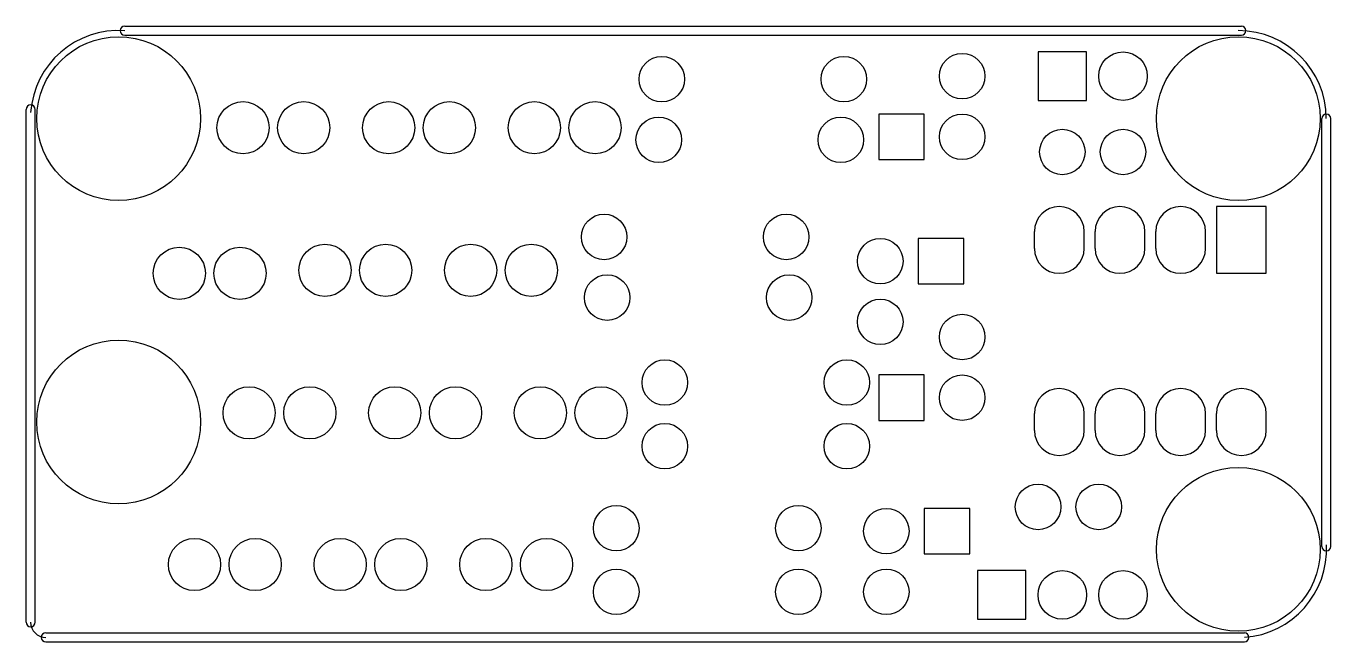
# Model space of a CAD drawing. Header units: millimetres. Extents: x 20 to 21520, y -23 to 10127.
import ezdxf

# ---------------------------------------------------------------- set-up
doc = ezdxf.new("R2010")
doc.units = ezdxf.units.MM
doc.layers.add('BLACK', color=1, linetype='CONTINUOUS')

msp = doc.modelspace()

# ---------------------------------------------------------------- linework, layer by layer
at = {"layer": 'BLACK'}
for p, q in [((1645, 10127), (20045, 10127)), ((1645, 9977), (20045, 9977)), ((16695, 9702), (16695, 8902)), ((17495, 9702), (16695, 9702)), ((17495, 8902), (17495, 9702)), ((16695, 8902), (17495, 8902)), ((20, 302), (20, 8752)), ((170, 302), (170, 8752)), ((14820, 8677), (14070, 8677)), ((14070, 8677), (14070, 7927)), ((14820, 7927), (14820, 8677)), ((21370, 1552), (21370, 8602)), ((21520, 1552), (21520, 8602)), ((14070, 7927), (14820, 7927)), ((20455, 7152), (19635, 7152)), ((19635, 7152), (19635, 6052)), ((20455, 6052), (20455, 7152)), ((16635, 6462), (16635, 6742)), ((17455, 6462), (17455, 6742)), ((17635, 6462), (17635, 6742)), ((18455, 6462), (18455, 6742)), ((18635, 6462), (18635, 6742)), ((19455, 6462), (19455, 6742)), ((14720, 6627), (14720, 5877)), ((15470, 6627), (14720, 6627)), ((15470, 5877), (15470, 6627)), ((19635, 6052), (20455, 6052)), ((14720, 5877), (15470, 5877)), ((14820, 4377), (14070, 4377)), ((14070, 4377), (14070, 3627)), ((14820, 3627), (14820, 4377)), ((16635, 3462), (16635, 3742)), ((17455, 3462), (17455, 3742)), ((17635, 3462), (17635, 3742)), ((18455, 3462), (18455, 3742)), ((18635, 3462), (18635, 3742)), ((19455, 3462), (19455, 3742)), ((19635, 3462), (19635, 3742)), ((20455, 3462), (20455, 3742)), ((14070, 3627), (14820, 3627)), ((14820, 2177), (14820, 1427)), ((15570, 2177), (14820, 2177)), ((15570, 1427), (15570, 2177)), ((14820, 1427), (15570, 1427)), ((15695, 1152), (15695, 352)), ((16495, 1152), (15695, 1152)), ((16495, 352), (16495, 1152)), ((15695, 352), (16495, 352)), ((345, 127), (20095, 127)), ((345, -23), (20095, -23))]:
    msp.add_line(p, q, dxfattribs=at)
for centre, radius in [((1545, 8602), 1350), ((19995, 8602), 1350), ((15445, 9302), 375), ((18095, 9302), 400), ((10495, 9252), 375), ((13495, 9252), 375), ((3595, 8452), 430), ((4595, 8452), 430), ((5995, 8452), 430), ((6995, 8452), 430), ((8395, 8452), 430), ((9395, 8452), 430), ((10445, 8252), 375), ((13445, 8252), 375), ((15445, 8302), 375), ((17095, 8052), 375), ((18095, 8052), 375), ((9545, 6652), 375), ((12545, 6652), 375), ((2545, 6052), 430), ((3545, 6052), 430), ((4945, 6102), 430), ((5945, 6102), 430), ((7345, 6102), 430), ((8345, 6102), 430), ((14095, 6252), 375), ((9595, 5652), 375), ((12595, 5652), 375), ((14095, 5252), 375), ((15445, 5002), 375), ((1545, 3602), 1350), ((10545, 4252), 375), ((13545, 4252), 375), ((15445, 4002), 375), ((3695, 3752), 430), ((4695, 3752), 430), ((6095, 3752), 430), ((7095, 3752), 430), ((8495, 3752), 430), ((9495, 3752), 430), ((10545, 3202), 375), ((13545, 3202), 375), ((19995, 1502), 1350), ((16695, 2202), 375), ((17695, 2202), 375), ((9745, 1852), 375), ((12745, 1852), 375), ((14195, 1802), 375), ((2795, 1252), 430), ((3795, 1252), 430), ((5195, 1252), 430), ((6195, 1252), 430), ((7595, 1252), 430), ((8595, 1252), 430), ((9745, 802), 375), ((12745, 802), 375), ((14195, 802), 375), ((17095, 752), 400), ((18095, 752), 400)]:
    msp.add_circle(centre, radius, dxfattribs=at)
for centre, radius, start, end in [((1645, 10052), 75, 90, 270), ((20045, 10052), 75, 270, 90), ((1545, 8602), 1453, 86, 176), ((19995, 8602), 1450, 0, 90), ((95, 8752), 75, 360, 180), ((21445, 8602), 75, 360, 180), ((17045, 6742), 410, 360, 180), ((18045, 6742), 410, 360, 180), ((19045, 6742), 410, 360, 180), ((17045, 6462), 410, 180, 360), ((18045, 6462), 410, 180, 360), ((19045, 6462), 410, 180, 360), ((17045, 3742), 410, 360, 180), ((18045, 3742), 410, 360, 180), ((19045, 3742), 410, 360, 180), ((20045, 3742), 410, 360, 180), ((17045, 3462), 410, 180, 360), ((18045, 3462), 410, 180, 360), ((19045, 3462), 410, 180, 360), ((20045, 3462), 410, 180, 360), ((19995, 1502), 1453, 274, 3), ((21445, 1552), 75, 180, 360), ((95, 302), 75, 180, 360), ((345, 302), 250, 180, 270), ((345, 52), 75, 90, 270), ((20095, 52), 75, 270, 90)]:
    msp.add_arc(centre, radius, start, end, dxfattribs=at)

doc.saveas('drawing.dxf')
